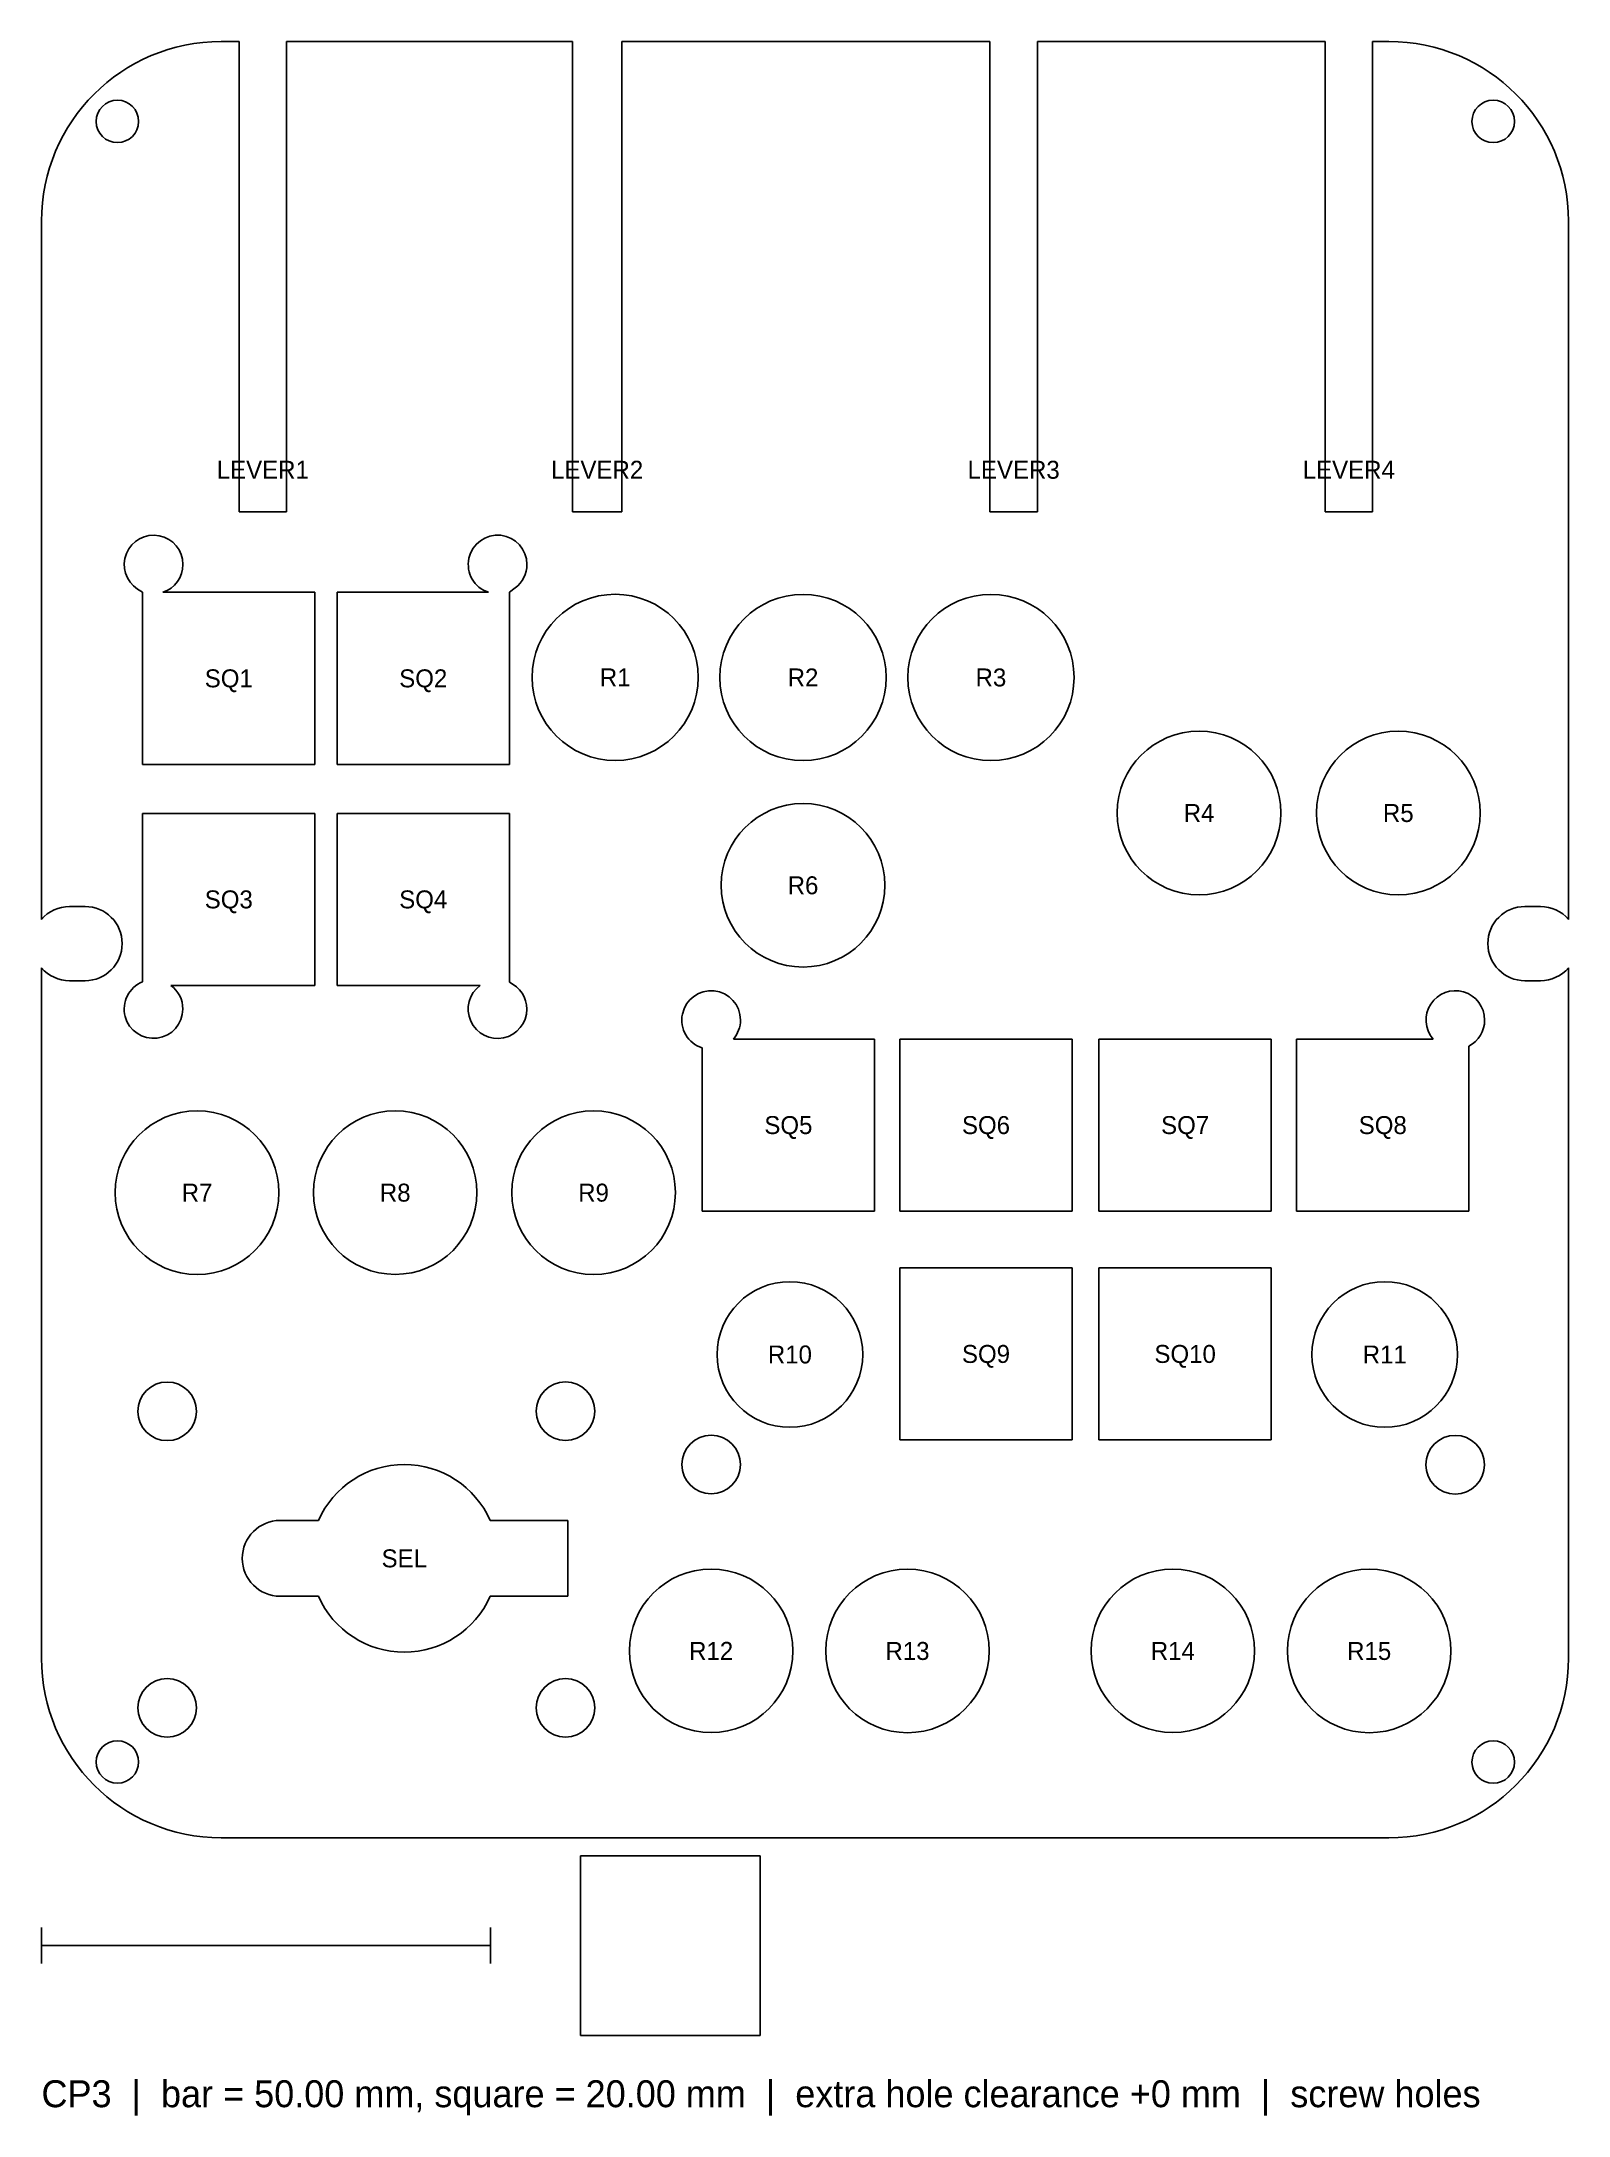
# Model space of a CAD drawing. Header units: millimetres. Extents: x 0 to 170, y -31 to 200.
import ezdxf
from ezdxf.enums import TextEntityAlignment as Align

# ---------------------------------------------------------------- set-up
doc = ezdxf.new("R2010")
doc.units = ezdxf.units.MM
for name, color, linetype in [('CHECK', 3, 'CONTINUOUS'), ('CUT', 1, 'CONTINUOUS'), ('IDS', 8, 'CONTINUOUS')]:
    doc.layers.add(name, color=color, linetype=linetype)

msp = doc.modelspace()

# ---------------------------------------------------------------- linework, layer by layer
at = {"layer": 'CHECK'}
for p, q in [((80, -2), (60, -2)), ((60, -2), (60, -22)), ((80, -22), (80, -2)), ((0, -14), (0, -10)), ((50, -14), (50, -10)), ((0, -12), (50, -12)), ((60, -22), (80, -22))]:
    msp.add_line(p, q, dxfattribs=at)
at = {"layer": 'CUT'}
for p, q in [((22, 200), (20, 200)), ((22, 200), (22, 147.63)), ((59.13, 200), (27.28, 200)), ((27.28, 147.63), (27.28, 200)), ((59.13, 200), (59.13, 147.63)), ((105.59, 200), (64.59, 200)), ((64.59, 147.63), (64.59, 200)), ((105.59, 200), (105.59, 147.63)), ((142.9, 200), (110.87, 200)), ((110.87, 147.63), (110.87, 200)), ((142.9, 200), (142.9, 147.63)), ((150, 200), (148.18, 200)), ((148.18, 147.63), (148.18, 200)), ((0, 180), (0, 102.2544)), ((170, 102.2544), (170, 180)), ((22, 147.63), (27.28, 147.63)), ((59.13, 147.63), (64.59, 147.63)), ((105.59, 147.63), (110.87, 147.63)), ((142.9, 147.63), (148.18, 147.63)), ((10.7045, 139.03), (11.26, 138.67)), ((11.26, 138.67), (11.26, 119.51)), ((30.44, 138.67), (13.5048, 138.67)), ((30.44, 119.51), (30.44, 138.67)), ((49.7552, 138.67), (32.91, 138.67)), ((32.91, 138.67), (32.91, 119.51)), ((52.09, 138.67), (52.7422, 139.1604)), ((52.09, 119.51), (52.09, 138.67)), ((11.26, 119.51), (30.44, 119.51)), ((32.91, 119.51), (52.09, 119.51)), ((30.44, 114.06), (11.26, 114.06)), ((11.26, 114.06), (11.26, 95.3025)), ((30.44, 94.9), (30.44, 114.06)), ((52.09, 114.06), (32.91, 114.06)), ((32.91, 114.06), (32.91, 94.9)), ((52.09, 95.2463), (52.09, 114.06)), ((4.85, 103.69), (3.13, 103.69)), ((166.87, 103.69), (165.15, 103.69)), ((0, 96.8656), (0, 20)), ((3.13, 95.43), (4.85, 95.43)), ((14.4048, 94.9), (30.44, 94.9)), ((32.91, 94.9), (48.8489, 94.9)), ((165.15, 95.43), (166.87, 95.43)), ((170, 20), (170, 96.8656)), ((73.56, 87.9387), (73.56, 69.77)), ((92.74, 88.93), (77.0331, 88.93)), ((92.74, 69.77), (92.74, 88.93)), ((114.74, 88.93), (95.56, 88.93)), ((95.56, 88.93), (95.56, 69.77)), ((114.74, 69.77), (114.74, 88.93)), ((136.91, 88.93), (117.73, 88.93)), ((117.73, 88.93), (117.73, 69.77)), ((136.91, 69.77), (136.91, 88.93)), ((154.9169, 88.93), (139.73, 88.93)), ((139.73, 88.93), (139.73, 69.77)), ((158.91, 69.77), (158.91, 88.1552)), ((73.56, 69.77), (92.74, 69.77)), ((95.56, 69.77), (114.74, 69.77)), ((117.73, 69.77), (136.91, 69.77)), ((139.73, 69.77), (158.91, 69.77)), ((114.74, 63.45), (95.56, 63.45)), ((95.56, 63.45), (95.56, 44.29)), ((114.74, 44.29), (114.74, 63.45)), ((136.91, 63.45), (117.73, 63.45)), ((117.73, 63.45), (117.73, 44.29)), ((136.91, 44.29), (136.91, 63.45)), ((95.56, 44.29), (114.74, 44.29)), ((117.73, 44.29), (136.91, 44.29)), ((30.83, 35.33), (26.57, 35.33)), ((58.605, 35.33), (49.95, 35.33)), ((58.605, 26.89), (58.605, 35.33)), ((26.57, 26.89), (30.83, 26.89)), ((49.95, 26.89), (58.605, 26.89)), ((20, 0), (150, 0))]:
    msp.add_line(p, q, dxfattribs=at)
for centre, radius in [((8.45, 191.1), 2.365), ((161.62, 191.1), 2.365), ((63.87, 129.2), 9.25), ((84.78, 129.19), 9.255), ((105.7, 129.19), 9.255), ((128.87, 114.1), 9.11), ((151.05, 114.1), 9.11), ((84.78, 106.05), 9.105), ((17.32, 71.83), 9.11), ((39.38, 71.83), 9.1), ((61.46, 71.83), 9.11), ((83.32, 53.81), 8.105), ((149.54, 53.81), 8.105), ((13.99, 47.48), 3.265), ((58.33, 47.49), 3.265), ((74.56, 41.55), 3.265), ((157.39, 41.54), 3.265), ((74.55, 20.81), 9.105), ((96.41, 20.8), 9.105), ((125.95, 20.81), 9.105), ((147.81, 20.8), 9.105), ((13.99, 14.47), 3.265), ((58.33, 14.47), 3.265), ((8.45, 8.44), 2.365), ((161.62, 8.43), 2.365)]:
    msp.add_circle(centre, radius, dxfattribs=at)
for centre, radius, start, end in [((20, 180), 20, 90, 180), ((150, 180), 20, 0, 90), ((12.48, 141.77), 3.265, 0, 237.0571), ((50.78, 141.77), 3.265, 0, 251.707), ((12.48, 141.77), 3.265, 288.293, 0), ((50.78, 141.77), 3.265, 306.9403, 0), ((3.13, 99.56), 4.13, 90, 139.2767), ((4.85, 99.56), 4.13, 0, 90), ((165.15, 99.56), 4.13, 90, 180), ((166.87, 99.56), 4.13, 40.7233, 90), ((4.85, 99.56), 4.13, 270, 0), ((165.15, 99.56), 4.13, 180, 270), ((3.13, 99.56), 4.13, 220.7233, 270), ((12.47, 92.27), 3.265, 111.7525, 0), ((12.47, 92.27), 3.265, 0, 53.6598), ((50.77, 92.26), 3.265, 126.043, 0), ((50.77, 92.26), 3.265, 0, 66.1535), ((166.87, 99.56), 4.13, 270, 319.2767), ((74.55, 91.05), 3.265, 0, 252.3491), ((157.4, 91.05), 3.265, 0, 220.4897), ((74.55, 91.05), 3.265, 319.5103, 0), ((157.4, 91.05), 3.265, 297.5473, 0), ((40.39, 31.11), 10.45, 23.8177, 156.1823), ((26.57, 31.11), 4.22, 90, 180), ((26.57, 31.11), 4.22, 180, 270), ((40.39, 31.11), 10.45, 203.8177, 336.1823), ((20, 20), 20, 180, 270), ((150, 20), 20, 270, 0)]:
    msp.add_arc(centre, radius, start, end, dxfattribs=at)

# ---------------------------------------------------------------- texts
at = {"layer": 'CHECK'}
msp.add_text('CP3  |  bar = 50.00 mm, square = 20.00 mm  |  extra hole clearance +0 mm  |  screw holes', height=3, dxfattribs=at).set_placement((0, -30))
at = {"layer": 'IDS'}
for s, p in [('LEVER1', (24.64, 151.315)), ('LEVER2', (61.86, 151.315)), ('LEVER3', (108.23, 151.315)), ('LEVER4', (145.54, 151.315)), ('SQ1', (20.85, 128.09)), ('SQ2', (42.5, 128.09)), ('R1', (63.87, 128.2)), ('R2', (84.78, 128.19)), ('R3', (105.7, 128.19)), ('R4', (128.87, 113.1)), ('R5', (151.05, 113.1)), ('R6', (84.78, 105.05)), ('SQ3', (20.85, 103.48)), ('SQ4', (42.5, 103.48)), ('SQ5', (83.15, 78.35)), ('SQ6', (105.15, 78.35)), ('SQ7', (127.32, 78.35)), ('SQ8', (149.32, 78.35)), ('R7', (17.32, 70.83)), ('R8', (39.38, 70.83)), ('R9', (61.46, 70.83)), ('R10', (83.32, 52.81)), ('SQ9', (105.15, 52.87)), ('SQ10', (127.32, 52.87)), ('R11', (149.54, 52.81)), ('SEL', (40.39, 30.11)), ('R12', (74.55, 19.81)), ('R13', (96.41, 19.8)), ('R14', (125.95, 19.81)), ('R15', (147.81, 19.8))]:
    msp.add_text(s, height=2, dxfattribs=at).set_placement(p, align=Align.CENTER)

doc.saveas('drawing.dxf')
